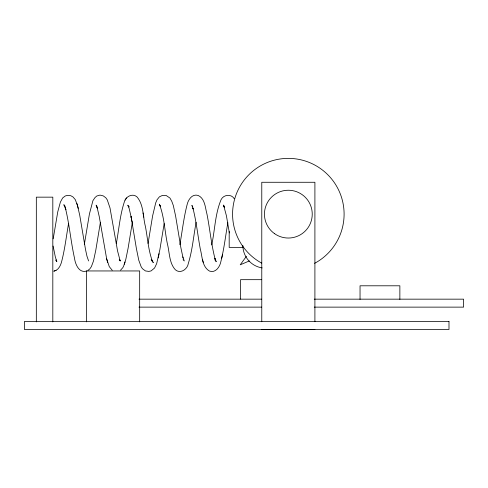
<?xml version="1.0" encoding="UTF-8"?>
<svg xmlns="http://www.w3.org/2000/svg" width="488" height="488" viewBox="0 0 488 488"><rect width="100%" height="100%" fill="white"/><g stroke="black" fill="none" stroke-linecap="round" stroke-linejoin="round"><path stroke-width="0.73" d="M53.198 238.821L57.749 211.902L60.414 202.026L62.659 197.951L65.209 196.005L67.374 195.371L70.76 195.712L72.987 196.951L75.305 199.647L77.519 205.619L79.745 215.306L85.546 249.691L86.968 256.2L88.596 260.946M116.284 243.695C118.901 229.83 119.895 215.544 124.287 202.075C125.489 196.749 132.181 192.98 136.805 196.694C143.856 204.649 142.819 216.678 145.406 226.45C147.669 238.15 148.285 250.368 152.549 261.574L151.237 259.622L153.244 262.507L151.237 259.622M148.065 243.451L152.622 215.83L155.727 202.782L157.014 199.793L159.387 196.853L162.382 195.432L166.219 195.517L169.958 198.067L171.739 201.196L173.295 205.454L175.607 215.989L180.877 247.721L183.085 258.048M68.546 223.583C66.392 235.85 64.977 248.264 61.952 260.36C60.963 264.874 58.853 270.114 53.832 271.206L56.047 270.315M84.32 244.592L89.438 213.903L92.921 200.672L95.014 197.549L96.819 195.987L99.985 195.102L103.255 195.883L105.804 197.762L107.262 199.86L110.013 207.992L117.565 250.997L120.164 260.842L119.621 259.805L120.286 260.976L119.243 259.927M100.406 222.247L95.819 250.082L93.483 260.995L91.378 266.631L89.78 268.943L87.956 270.364M164.169 223.577L159.857 249.752L156.636 263.715L154.537 268.04L151.103 270.913L148.858 271.407L145.473 270.95L142.49 268.748L141.172 266.796L138.799 260.317L136.457 248.904L131.095 216.666L131.266 217.593L129.18 208.547L127.801 205.192L129.155 207.004L128.521 206.369M227.865 222.65C225.59 235.588 224.114 248.697 220.899 261.458C220.009 266.704 215.537 273.408 209.444 271.06C201.928 266.655 202.349 256.438 200.294 249.008C197.75 235.344 196.359 221.448 192.894 207.967L193.242 208.992L191.857 205.399L192.711 206.564M132.449 221.766L128.112 248.154L125.843 259.256L123.659 266.009L122.836 267.65L120.554 270.193M196.127 222.284C193.541 236.003 192.467 250.094 188.313 263.471C187.496 269.242 180.45 274.201 175.375 269.797C169.068 262.959 169.635 252.442 167.396 243.902C164.651 230.726 164.31 216.788 159.35 204.167L160.644 206.723M211.719 244.921C214.964 229.891 215.08 213.872 221.119 199.58C223.541 194.596 231.239 193.687 234.203 198.64M179.846 244.75C182.225 231.544 183.665 218.136 186.995 205.119C188.026 199.946 192.022 193.51 198.189 195.462C205.106 198.683 205.174 207.674 206.949 214.031C209.919 229.079 211.274 244.445 215.147 259.299L214.848 258.292L216.239 261.702L214.958 259.781L215.598 260.519M158.21 257.914L159.106 253.693M221.686 258.304L222.473 254.632M125.081 261.989L124.312 264.124L124.477 263.679M126.599 197.878L125.087 200.159M246.416 256.304L240.23 264.813L249.338 260.94M86.87 270.968C78.952 273.658 75.268 264.106 74.463 258.006C70.784 241.316 69.4 224.187 65.288 207.583L65.892 209.736L63.824 204.685L65.331 206.534M243.439 247.422L229.189 247.422L229.189 231.507M261.586 279.673L240.541 279.673L240.541 299.089M138.988 299.162L261.672 299.162M314.248 299.162L463.6 299.162L463.6 307.129L314.248 307.129M138.988 307.129L261.672 307.129M261.775 329.559L314.906 329.559M183.079 259.756L184.293 261.001L182.811 256.938M96.941 206.259L96.099 205.131L97.466 208.376L96.362 205.314M55.766 260.183L56.779 261.159L56.102 259.933L56.797 261.629L55.333 256.938L53.119 246.043M224.035 206.332L224.669 206.973L223.827 206.009L224.486 207.217L223.541 205.051L226.426 215.781L229.36 232.935M112.228 270.267L109.281 266.649L106.665 258.853L99.241 216.55L97.082 207.302M159.637 205.363L160.302 206.064M202.575 259.903L203.344 262.532M76.915 203.465L78.263 208.358M106.665 258.853L107.696 262.672M143.027 212.921L143.814 217.178M131.095 216.666L131.974 221.448M399.867 299.449L399.867 285.797L360.04 285.797L360.04 299.449M314.906 321.745L314.906 182.274L261.775 182.274L261.775 321.745M139.672 321.866L139.672 270.95L86.541 270.95L86.541 321.866M52.814 321.915L52.814 197.158L36.325 197.158L36.325 321.915M261.678 263.117A55.766 55.766 0 0 1 245.421 178.535A55.766 55.766 0 0 1 331.547 178.889A55.766 55.766 0 0 1 314.601 263.331M262.172 267.912A22.716 22.716 0 0 1 242.878 245.507M448.99 321.5L24.4 321.5L24.4 329.467L448.99 329.467L448.99 321.5M274.579 233.679A23.9 23.9 0 0 0 312.143 216.288A23.9 23.9 0 0 0 278.3 192.455A23.9 23.9 0 0 0 274.579 233.679"/></g></svg>
